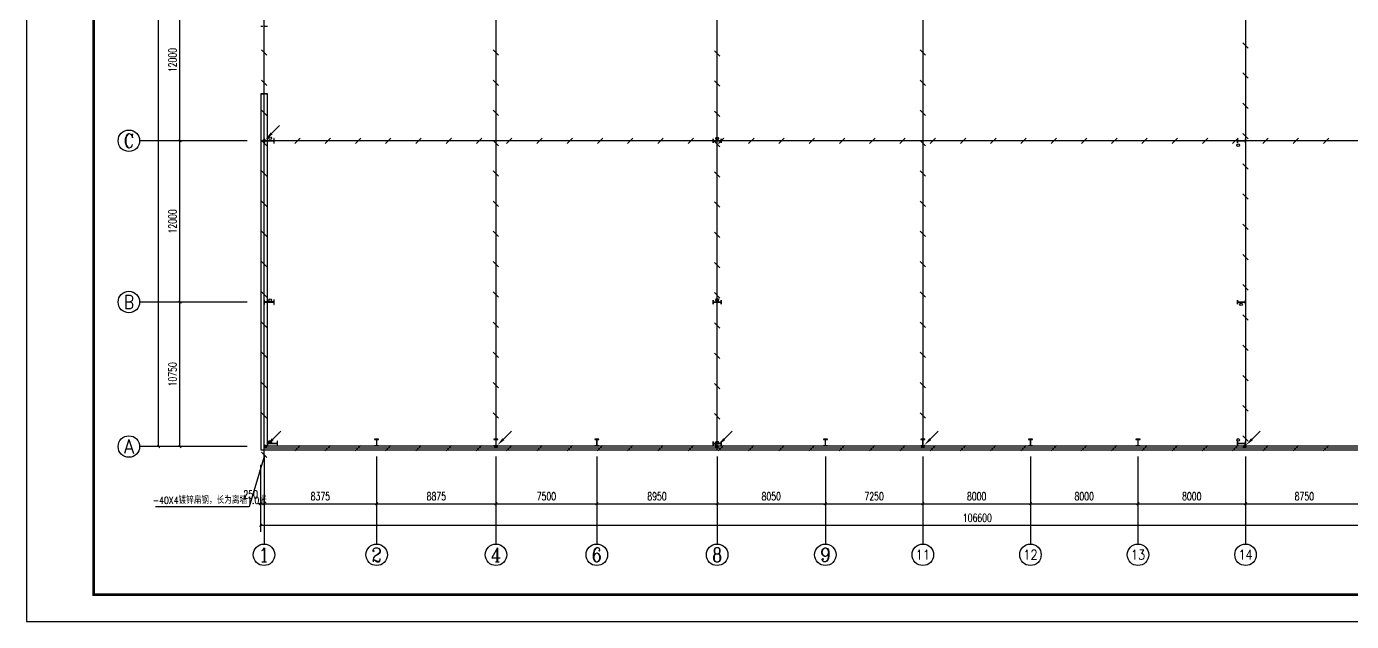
# Model space of a CAD drawing. Extents: x 69728788 to 150676229, y 20327566 to 43663798.
# Drawn here: x 75430225 to 75528771, y 20327566 to 20371829 of the extents above; entities that cross this region are included whole.
import ezdxf
from ezdxf.enums import TextEntityAlignment as Align

# ---------------------------------------------------------------- set-up
doc = ezdxf.new("R2010")
doc.units = 0
doc.header["$LTSCALE"] = 1000
doc.header["$MEASUREMENT"] = 0
doc.linetypes.add('CENTER2', pattern=[1.125, 0.75, -0.125, 0.125, -0.125])
doc.linetypes.add('DASH', pattern=[0.35, 0.25, -0.1])
doc.layers.get('0').update_dxf_attribs({"linetype": 'CONTINUOUS'})
doc.layers.get('DEFPOINTS').update_dxf_attribs({"linetype": 'CONTINUOUS'})
for name, color, linetype in [('AXIS', 3, 'CONTINUOUS'), ('AXIS_TEXT', 7, 'CONTINUOUS'), ('DIM-照明', 3, 'CONTINUOUS'), ('DIM-箱柜', 3, 'CONTINUOUS'), ('LWIRE', 4, 'CONTINUOUS'), ('PUB_TITLE', 4, 'CONTINUOUS'), ('SHTLN', 4, 'CONTINUOUS'), ('WALL', 6, 'CONTINUOUS'), ('WINDOW', 4, 'CONTINUOUS'), ('WIRE-接地', 4, 'CONTINUOUS'), ('钢柱', 3, 'CONTINUOUS'), ('雨水管', 4, 'CONTINUOUS')]:
    doc.layers.add(name, color=color, linetype=linetype)
doc.styles.add('_TCH_AXIS', font='COMPLEX', dxfattribs={"bigfont": 'GBCBIG'})
doc.styles.add('_TCH_DIM_T3', font='SIMPLEX', dxfattribs={"width": 0.705882, "bigfont": 'GBCBIG'})
doc.styles.add('_TEL_DIM', font='SIMPLEX', dxfattribs={"width": 0.8, "height": 3.5, "bigfont": 'HZTXT'})
doc.styles.add('COMPLEX', font='COMPLEX')
doc.dimstyles.new('_TCH_ARCH&&200', dxfattribs={"dimtxt": 595, "dimasz": 200, "dimexe": 500, "dimexo": 600, "dimgap": 252.5, "dimtad": 1, "dimdec": 0, "dimzin": 0, "dimdsep": 46, "dimtxsty": '_TCH_DIM_T3', "dimblk": 'ARCHTICK', "dimcen": 0.09, "dimclrt": 7, "dimazin": 2, "dimtfac": 1, "dimtdec": 0, "dimtix": 1, "dimtmove": 2, "dimatfit": 3, "dimfxl": 1, "dimtolj": 1, "dimtzin": 0, "dimarcsym": 0})

# ---------------------------------------------------------------- blocks, each defined once
blk = doc.blocks.new('ysg')
at = {"layer": '雨水管'}
for centre in [(75237277, 20601122), (75270523, 20601089), (75309274, 20600608), (75237277, 20589079), (75270523, 20589089), (75309485, 20588764), (75237277, 20578529), (75270523, 20578491), (75309274, 20578670)]:
    blk.add_circle(centre, 100, dxfattribs=at)
blk = doc.blocks.new('$TelecSys$00000008')
blk.add_line((0.4, 0.4), (-0.4, -0.4))
blk = doc.blocks.new('$TelecSys$00000078')
for p, q in [((1.15, 1.15), (0.55, 0.55)), ((0.104, 0.104), (0.104, 0.104)), ((-0.104, -0.104), (-0.104, -0.104))]:
    blk.add_line(p, q)
at = {"const_width": 0.142}
blk.add_lwpolyline([(-0.071, 0, 1), (0.071, 0, 1)], format="xyb", close=True, dxfattribs=at)
blk.add_solid([(0.62, 0.48), (0.48, 0.62), (0.1, 0.1)])
at = {"width": 0.8, "flags": 9}
blk.add_attdef('A', (0, 0), '', height=0.00002, dxfattribs=at)
blk = doc.blocks.new('_ArchTick')
at = {"color": 0, "linetype": 'ByBlock', "const_width": 0.4}
blk.add_lwpolyline([(-0.5, -0.5), (0.5, 0.5)], dxfattribs=at)
blk = doc.blocks.new('*D136')
at = {"layer": 'AXIS', "color": 0, "lineweight": -2, "transparency": 16777216}
for p, q in [((75446041, 20351329), (75441141, 20351329)), ((75441641, 20340579), (75441641, 20351329)), ((75446041, 20340579), (75441141, 20340579))]:
    blk.add_line(p, q, dxfattribs=at)
at = {"layer": 'DEFPOINTS', "color": 0, "transparency": 16777216}
for p in [(75441641, 20351329), (75446641, 20351329), (75446641, 20340579)]:
    blk.add_point(p, dxfattribs=at)
at = {"layer": 'AXIS', "color": 0, "lineweight": -2, "transparency": 16777216, "xscale": 200, "yscale": 200, "zscale": 200}
for p, rotation in [((75441641, 20351329), 90), ((75441641, 20340579), 270)]:
    blk.add_blockref('_ArchTick', p, dxfattribs=dict(at, rotation=rotation))
at = {"layer": 'AXIS', "color": 7, "transparency": 16777216, "insert": (75441091, 20345954), "char_height": 595, "attachment_point": 5, "rotation": 90, "style": '_TCH_DIM_T3'}
blk.add_mtext('\\A1;10750', dxfattribs=at)
blk = doc.blocks.new('*D137')
at = {"layer": 'AXIS', "color": 0, "lineweight": -2, "transparency": 16777216}
for p, q in [((75446041, 20363329), (75441141, 20363329)), ((75441641, 20351329), (75441641, 20363329)), ((75446041, 20351329), (75441141, 20351329))]:
    blk.add_line(p, q, dxfattribs=at)
at = {"layer": 'DEFPOINTS', "color": 0, "transparency": 16777216}
for p in [(75441641, 20363329), (75446641, 20363329), (75446641, 20351329)]:
    blk.add_point(p, dxfattribs=at)
at = {"layer": 'AXIS', "color": 0, "lineweight": -2, "transparency": 16777216, "xscale": 200, "yscale": 200, "zscale": 200}
for p, rotation in [((75441641, 20363329), 90), ((75441641, 20351329), 270)]:
    blk.add_blockref('_ArchTick', p, dxfattribs=dict(at, rotation=rotation))
at = {"layer": 'AXIS', "color": 7, "transparency": 16777216, "insert": (75441091, 20357329), "char_height": 595, "attachment_point": 5, "rotation": 90, "style": '_TCH_DIM_T3'}
blk.add_mtext('\\A1;12000', dxfattribs=at)
blk = doc.blocks.new('*D138')
at = {"layer": 'AXIS', "color": 0, "lineweight": -2, "transparency": 16777216}
for p, q in [((75446041, 20375329), (75441141, 20375329)), ((75441641, 20363329), (75441641, 20375329)), ((75446041, 20363329), (75441141, 20363329))]:
    blk.add_line(p, q, dxfattribs=at)
at = {"layer": 'DEFPOINTS', "color": 0, "transparency": 16777216}
for p in [(75441641, 20375329), (75446641, 20375329), (75446641, 20363329)]:
    blk.add_point(p, dxfattribs=at)
at = {"layer": 'AXIS', "color": 0, "lineweight": -2, "transparency": 16777216, "xscale": 200, "yscale": 200, "zscale": 200}
for p, rotation in [((75441641, 20375329), 90), ((75441641, 20363329), 270)]:
    blk.add_blockref('_ArchTick', p, dxfattribs=dict(at, rotation=rotation))
at = {"layer": 'AXIS', "color": 7, "transparency": 16777216, "insert": (75441091, 20369329), "char_height": 595, "attachment_point": 5, "rotation": 90, "style": '_TCH_DIM_T3'}
blk.add_mtext('\\A1;12000', dxfattribs=at)
blk = doc.blocks.new('*D146')
at = {"layer": 'AXIS', "color": 0, "lineweight": -2, "transparency": 16777216}
for p, q in [((75446041, 20433079), (75439541, 20433079)), ((75440041, 20340579), (75440041, 20433079)), ((75446041, 20340579), (75439541, 20340579))]:
    blk.add_line(p, q, dxfattribs=at)
at = {"layer": 'DEFPOINTS', "color": 0, "transparency": 16777216}
for p in [(75440041, 20433079), (75446641, 20433079), (75446641, 20340579)]:
    blk.add_point(p, dxfattribs=at)
at = {"layer": 'AXIS', "color": 0, "lineweight": -2, "transparency": 16777216, "xscale": 200, "yscale": 200, "zscale": 200}
for p, rotation in [((75440041, 20433079), 90), ((75440041, 20340579), 270)]:
    blk.add_blockref('_ArchTick', p, dxfattribs=dict(at, rotation=rotation))
at = {"layer": 'AXIS', "color": 7, "transparency": 16777216, "insert": (75439491, 20386829), "char_height": 595, "attachment_point": 5, "rotation": 90, "style": '_TCH_DIM_T3'}
blk.add_mtext('\\A1;92500', dxfattribs=at)
blk = doc.blocks.new('*D160')
at = {"layer": 'AXIS', "color": 0, "lineweight": -2, "transparency": 16777216}
for p, q in [((75447641, 20339229), (75447641, 20335829)), ((75447891, 20339229), (75447891, 20335829)), ((75447641, 20336329), (75447441, 20336329)), ((75447641, 20336329), (75447891, 20336329)), ((75447891, 20336329), (75448091, 20336329))]:
    blk.add_line(p, q, dxfattribs=at)
at = {"layer": 'DEFPOINTS', "color": 0, "transparency": 16777216}
for p in [(75447641, 20339829), (75447891, 20339829), (75447891, 20336329)]:
    blk.add_point(p, dxfattribs=at)
at = {"layer": 'AXIS', "color": 0, "lineweight": -2, "transparency": 16777216, "xscale": 200, "yscale": 200, "zscale": 200}
blk.add_blockref('_ArchTick', (75447641, 20336329), dxfattribs=at)
at = {"layer": 'AXIS', "color": 0, "lineweight": -2, "transparency": 16777216, "xscale": 200, "yscale": 200, "zscale": 200, "rotation": 180}
blk.add_blockref('_ArchTick', (75447891, 20336329), dxfattribs=at)
at = {"layer": 'AXIS', "color": 7, "transparency": 16777216, "insert": (75446901, 20337019), "char_height": 595, "attachment_point": 5, "style": '_TCH_DIM_T3'}
blk.add_mtext('\\A1;250', dxfattribs=at)
blk = doc.blocks.new('*D161')
at = {"layer": 'AXIS', "color": 0, "lineweight": -2, "transparency": 16777216}
for p, q in [((75447891, 20339229), (75447891, 20335829)), ((75456266, 20339229), (75456266, 20335829)), ((75447891, 20336329), (75456266, 20336329))]:
    blk.add_line(p, q, dxfattribs=at)
at = {"layer": 'DEFPOINTS', "color": 0, "transparency": 16777216}
for p in [(75447891, 20339829), (75456266, 20339829), (75456266, 20336329)]:
    blk.add_point(p, dxfattribs=at)
at = {"layer": 'AXIS', "color": 0, "lineweight": -2, "transparency": 16777216, "xscale": 200, "yscale": 200, "zscale": 200, "rotation": 180}
blk.add_blockref('_ArchTick', (75447891, 20336329), dxfattribs=at)
at = {"layer": 'AXIS', "color": 0, "lineweight": -2, "transparency": 16777216, "xscale": 200, "yscale": 200, "zscale": 200}
blk.add_blockref('_ArchTick', (75456266, 20336329), dxfattribs=at)
at = {"layer": 'AXIS', "color": 7, "transparency": 16777216, "insert": (75452079, 20336879), "char_height": 595, "attachment_point": 5, "style": '_TCH_DIM_T3'}
blk.add_mtext('\\A1;8375', dxfattribs=at)
blk = doc.blocks.new('*D162')
at = {"layer": 'AXIS', "color": 0, "lineweight": -2, "transparency": 16777216}
for p, q in [((75456266, 20339229), (75456266, 20335829)), ((75465141, 20339229), (75465141, 20335829)), ((75456266, 20336329), (75465141, 20336329))]:
    blk.add_line(p, q, dxfattribs=at)
at = {"layer": 'DEFPOINTS', "color": 0, "transparency": 16777216}
for p in [(75456266, 20339829), (75465141, 20339829), (75465141, 20336329)]:
    blk.add_point(p, dxfattribs=at)
at = {"layer": 'AXIS', "color": 0, "lineweight": -2, "transparency": 16777216, "xscale": 200, "yscale": 200, "zscale": 200, "rotation": 180}
blk.add_blockref('_ArchTick', (75456266, 20336329), dxfattribs=at)
at = {"layer": 'AXIS', "color": 0, "lineweight": -2, "transparency": 16777216, "xscale": 200, "yscale": 200, "zscale": 200}
blk.add_blockref('_ArchTick', (75465141, 20336329), dxfattribs=at)
at = {"layer": 'AXIS', "color": 7, "transparency": 16777216, "insert": (75460704, 20336879), "char_height": 595, "attachment_point": 5, "style": '_TCH_DIM_T3'}
blk.add_mtext('\\A1;8875', dxfattribs=at)
blk = doc.blocks.new('*D163')
at = {"layer": 'AXIS', "color": 0, "lineweight": -2, "transparency": 16777216}
for p, q in [((75465141, 20339229), (75465141, 20335829)), ((75472641, 20339229), (75472641, 20335829)), ((75465141, 20336329), (75472641, 20336329))]:
    blk.add_line(p, q, dxfattribs=at)
at = {"layer": 'DEFPOINTS', "color": 0, "transparency": 16777216}
for p in [(75465141, 20339829), (75472641, 20339829), (75472641, 20336329)]:
    blk.add_point(p, dxfattribs=at)
at = {"layer": 'AXIS', "color": 0, "lineweight": -2, "transparency": 16777216, "xscale": 200, "yscale": 200, "zscale": 200, "rotation": 180}
blk.add_blockref('_ArchTick', (75465141, 20336329), dxfattribs=at)
at = {"layer": 'AXIS', "color": 0, "lineweight": -2, "transparency": 16777216, "xscale": 200, "yscale": 200, "zscale": 200}
blk.add_blockref('_ArchTick', (75472641, 20336329), dxfattribs=at)
at = {"layer": 'AXIS', "color": 7, "transparency": 16777216, "insert": (75468891, 20336879), "char_height": 595, "attachment_point": 5, "style": '_TCH_DIM_T3'}
blk.add_mtext('\\A1;7500', dxfattribs=at)
blk = doc.blocks.new('*D164')
at = {"layer": 'AXIS', "color": 0, "lineweight": -2, "transparency": 16777216}
for p, q in [((75472641, 20339229), (75472641, 20335829)), ((75481591, 20339229), (75481591, 20335829)), ((75472641, 20336329), (75481591, 20336329))]:
    blk.add_line(p, q, dxfattribs=at)
at = {"layer": 'DEFPOINTS', "color": 0, "transparency": 16777216}
for p in [(75472641, 20339829), (75481591, 20339829), (75481591, 20336329)]:
    blk.add_point(p, dxfattribs=at)
at = {"layer": 'AXIS', "color": 0, "lineweight": -2, "transparency": 16777216, "xscale": 200, "yscale": 200, "zscale": 200, "rotation": 180}
blk.add_blockref('_ArchTick', (75472641, 20336329), dxfattribs=at)
at = {"layer": 'AXIS', "color": 0, "lineweight": -2, "transparency": 16777216, "xscale": 200, "yscale": 200, "zscale": 200}
blk.add_blockref('_ArchTick', (75481591, 20336329), dxfattribs=at)
at = {"layer": 'AXIS', "color": 7, "transparency": 16777216, "insert": (75477116, 20336879), "char_height": 595, "attachment_point": 5, "style": '_TCH_DIM_T3'}
blk.add_mtext('\\A1;8950', dxfattribs=at)
blk = doc.blocks.new('*D165')
at = {"layer": 'AXIS', "color": 0, "lineweight": -2, "transparency": 16777216}
for p, q in [((75481591, 20339229), (75481591, 20335829)), ((75489641, 20339229), (75489641, 20335829)), ((75481591, 20336329), (75489641, 20336329))]:
    blk.add_line(p, q, dxfattribs=at)
at = {"layer": 'DEFPOINTS', "color": 0, "transparency": 16777216}
for p in [(75481591, 20339829), (75489641, 20339829), (75489641, 20336329)]:
    blk.add_point(p, dxfattribs=at)
at = {"layer": 'AXIS', "color": 0, "lineweight": -2, "transparency": 16777216, "xscale": 200, "yscale": 200, "zscale": 200, "rotation": 180}
blk.add_blockref('_ArchTick', (75481591, 20336329), dxfattribs=at)
at = {"layer": 'AXIS', "color": 0, "lineweight": -2, "transparency": 16777216, "xscale": 200, "yscale": 200, "zscale": 200}
blk.add_blockref('_ArchTick', (75489641, 20336329), dxfattribs=at)
at = {"layer": 'AXIS', "color": 7, "transparency": 16777216, "insert": (75485616, 20336879), "char_height": 595, "attachment_point": 5, "style": '_TCH_DIM_T3'}
blk.add_mtext('\\A1;8050', dxfattribs=at)
blk = doc.blocks.new('*D166')
at = {"layer": 'AXIS', "color": 0, "lineweight": -2, "transparency": 16777216}
for p, q in [((75489641, 20339229), (75489641, 20335829)), ((75496891, 20339229), (75496891, 20335829)), ((75489641, 20336329), (75496891, 20336329))]:
    blk.add_line(p, q, dxfattribs=at)
at = {"layer": 'DEFPOINTS', "color": 0, "transparency": 16777216}
for p in [(75489641, 20339829), (75496891, 20339829), (75496891, 20336329)]:
    blk.add_point(p, dxfattribs=at)
at = {"layer": 'AXIS', "color": 0, "lineweight": -2, "transparency": 16777216, "xscale": 200, "yscale": 200, "zscale": 200, "rotation": 180}
blk.add_blockref('_ArchTick', (75489641, 20336329), dxfattribs=at)
at = {"layer": 'AXIS', "color": 0, "lineweight": -2, "transparency": 16777216, "xscale": 200, "yscale": 200, "zscale": 200}
blk.add_blockref('_ArchTick', (75496891, 20336329), dxfattribs=at)
at = {"layer": 'AXIS', "color": 7, "transparency": 16777216, "insert": (75493266, 20336879), "char_height": 595, "attachment_point": 5, "style": '_TCH_DIM_T3'}
blk.add_mtext('\\A1;7250', dxfattribs=at)
blk = doc.blocks.new('*D167')
at = {"layer": 'AXIS', "color": 0, "lineweight": -2, "transparency": 16777216}
for p, q in [((75496891, 20339229), (75496891, 20335829)), ((75504891, 20339229), (75504891, 20335829)), ((75496891, 20336329), (75504891, 20336329))]:
    blk.add_line(p, q, dxfattribs=at)
at = {"layer": 'DEFPOINTS', "color": 0, "transparency": 16777216}
for p in [(75496891, 20339829), (75504891, 20339829), (75504891, 20336329)]:
    blk.add_point(p, dxfattribs=at)
at = {"layer": 'AXIS', "color": 0, "lineweight": -2, "transparency": 16777216, "xscale": 200, "yscale": 200, "zscale": 200, "rotation": 180}
blk.add_blockref('_ArchTick', (75496891, 20336329), dxfattribs=at)
at = {"layer": 'AXIS', "color": 0, "lineweight": -2, "transparency": 16777216, "xscale": 200, "yscale": 200, "zscale": 200}
blk.add_blockref('_ArchTick', (75504891, 20336329), dxfattribs=at)
at = {"layer": 'AXIS', "color": 7, "transparency": 16777216, "insert": (75500891, 20336879), "char_height": 595, "attachment_point": 5, "style": '_TCH_DIM_T3'}
blk.add_mtext('\\A1;8000', dxfattribs=at)
blk = doc.blocks.new('*D168')
at = {"layer": 'AXIS', "color": 0, "lineweight": -2, "transparency": 16777216}
for p, q in [((75504891, 20339229), (75504891, 20335829)), ((75512891, 20339229), (75512891, 20335829)), ((75504891, 20336329), (75512891, 20336329))]:
    blk.add_line(p, q, dxfattribs=at)
at = {"layer": 'DEFPOINTS', "color": 0, "transparency": 16777216}
for p in [(75504891, 20339829), (75512891, 20339829), (75512891, 20336329)]:
    blk.add_point(p, dxfattribs=at)
at = {"layer": 'AXIS', "color": 0, "lineweight": -2, "transparency": 16777216, "xscale": 200, "yscale": 200, "zscale": 200, "rotation": 180}
blk.add_blockref('_ArchTick', (75504891, 20336329), dxfattribs=at)
at = {"layer": 'AXIS', "color": 0, "lineweight": -2, "transparency": 16777216, "xscale": 200, "yscale": 200, "zscale": 200}
blk.add_blockref('_ArchTick', (75512891, 20336329), dxfattribs=at)
at = {"layer": 'AXIS', "color": 7, "transparency": 16777216, "insert": (75508891, 20336879), "char_height": 595, "attachment_point": 5, "style": '_TCH_DIM_T3'}
blk.add_mtext('\\A1;8000', dxfattribs=at)
blk = doc.blocks.new('*D169')
at = {"layer": 'AXIS', "color": 0, "lineweight": -2, "transparency": 16777216}
for p, q in [((75512891, 20339229), (75512891, 20335829)), ((75520891, 20339229), (75520891, 20335829)), ((75512891, 20336329), (75520891, 20336329))]:
    blk.add_line(p, q, dxfattribs=at)
at = {"layer": 'DEFPOINTS', "color": 0, "transparency": 16777216}
for p in [(75512891, 20339829), (75520891, 20339829), (75520891, 20336329)]:
    blk.add_point(p, dxfattribs=at)
at = {"layer": 'AXIS', "color": 0, "lineweight": -2, "transparency": 16777216, "xscale": 200, "yscale": 200, "zscale": 200, "rotation": 180}
blk.add_blockref('_ArchTick', (75512891, 20336329), dxfattribs=at)
at = {"layer": 'AXIS', "color": 0, "lineweight": -2, "transparency": 16777216, "xscale": 200, "yscale": 200, "zscale": 200}
blk.add_blockref('_ArchTick', (75520891, 20336329), dxfattribs=at)
at = {"layer": 'AXIS', "color": 7, "transparency": 16777216, "insert": (75516891, 20336879), "char_height": 595, "attachment_point": 5, "style": '_TCH_DIM_T3'}
blk.add_mtext('\\A1;8000', dxfattribs=at)
blk = doc.blocks.new('*D170')
at = {"layer": 'AXIS', "color": 0, "lineweight": -2, "transparency": 16777216}
for p, q in [((75520891, 20339229), (75520891, 20335829)), ((75529641, 20339229), (75529641, 20335829)), ((75520891, 20336329), (75529641, 20336329))]:
    blk.add_line(p, q, dxfattribs=at)
at = {"layer": 'DEFPOINTS', "color": 0, "transparency": 16777216}
for p in [(75520891, 20339829), (75529641, 20339829), (75529641, 20336329)]:
    blk.add_point(p, dxfattribs=at)
at = {"layer": 'AXIS', "color": 0, "lineweight": -2, "transparency": 16777216, "xscale": 200, "yscale": 200, "zscale": 200, "rotation": 180}
blk.add_blockref('_ArchTick', (75520891, 20336329), dxfattribs=at)
at = {"layer": 'AXIS', "color": 0, "lineweight": -2, "transparency": 16777216, "xscale": 200, "yscale": 200, "zscale": 200}
blk.add_blockref('_ArchTick', (75529641, 20336329), dxfattribs=at)
at = {"layer": 'AXIS', "color": 7, "transparency": 16777216, "insert": (75525266, 20336879), "char_height": 595, "attachment_point": 5, "style": '_TCH_DIM_T3'}
blk.add_mtext('\\A1;8750', dxfattribs=at)
blk = doc.blocks.new('*D175')
at = {"layer": 'AXIS', "color": 0, "lineweight": -2, "transparency": 16777216}
for p, q in [((75447641, 20339229), (75447641, 20334229)), ((75554241, 20339229), (75554241, 20334229)), ((75447641, 20334729), (75554241, 20334729))]:
    blk.add_line(p, q, dxfattribs=at)
at = {"layer": 'DEFPOINTS', "color": 0, "transparency": 16777216}
for p in [(75447641, 20339829), (75554241, 20339829), (75554241, 20334729)]:
    blk.add_point(p, dxfattribs=at)
at = {"layer": 'AXIS', "color": 0, "lineweight": -2, "transparency": 16777216, "xscale": 200, "yscale": 200, "zscale": 200, "rotation": 180}
blk.add_blockref('_ArchTick', (75447641, 20334729), dxfattribs=at)
at = {"layer": 'AXIS', "color": 0, "lineweight": -2, "transparency": 16777216, "xscale": 200, "yscale": 200, "zscale": 200}
blk.add_blockref('_ArchTick', (75554241, 20334729), dxfattribs=at)
at = {"layer": 'AXIS', "color": 7, "transparency": 16777216, "insert": (75500941, 20335279), "char_height": 595, "attachment_point": 5, "style": '_TCH_DIM_T3'}
blk.add_mtext('\\A1;106600', dxfattribs=at)
blk = doc.blocks.new('_AXISO')
blk.add_circle((0, 0), 0.5)
at = {"layer": 'AXIS_TEXT', "style": 'COMPLEX', "width": 1.041667}
blk.add_attdef('A', text='', height=0.56, dxfattribs=at).set_placement((-0.25, -0.28), (0.25, -0.28), align=Align.FIT)

msp = doc.modelspace()

# ---------------------------------------------------------------- linework, layer by layer
at = {"layer": 'AXIS'}
for p, q in [((75446641.2, 20363329.3), (75438641.2, 20363329.3)), ((75446641.2, 20351329.3), (75438641.2, 20351329.3)), ((75446641.2, 20340579.3), (75438641.2, 20340579.3)), ((75447891.2, 20339829.3), (75447891.2, 20333329.3)), ((75456266.2, 20339829.3), (75456266.2, 20333329.3)), ((75465141.2, 20339829.3), (75465141.2, 20333329.3)), ((75472641.2, 20339829.3), (75472641.2, 20333329.3)), ((75481590.8, 20339829.3), (75481590.8, 20333329.3)), ((75489640.8, 20339829.3), (75489640.8, 20333329.3)), ((75496891.2, 20339829.3), (75496891.2, 20333329.3)), ((75504891.2, 20339829.3), (75504891.2, 20333329.3)), ((75512891.2, 20339829.3), (75512891.2, 20333329.3)), ((75520891.2, 20339829.3), (75520891.2, 20333329.3))]:
    msp.add_line(p, q, dxfattribs=at)
at = {"layer": 'DIM-照明'}
for p, q in [((75447891.3, 20339829.7), (75446787.6, 20336099.7)), ((75446787.6, 20336099.7), (75439811.7, 20336099.7))]:
    msp.add_line(p, q, dxfattribs=at)
at = {"layer": 'PUB_TITLE'}
msp.add_lwpolyline([(75430225.1, 20327566.1), (75598425.1, 20327566.1), (75598425.1, 20446366.1), (75430225.1, 20446366.1)], close=True, dxfattribs=at)
at = {"layer": 'PUB_TITLE', "const_width": 200}
msp.add_lwpolyline([(75435225.1, 20329566.1), (75596425.1, 20329566.1), (75596425.1, 20444366.1), (75435225.1, 20444366.1)], close=True, dxfattribs=at)
at = {"layer": 'WALL'}
for p, q in [((75448141.2, 20366829.3), (75447641.2, 20366829.3)), ((75447641.2, 20366829.3), (75447641.2, 20340329.3)), ((75448141.2, 20340629.3), (75448141.2, 20366829.3)), ((75447641.2, 20340329.3), (75554241.2, 20340329.3)), ((75448141.2, 20340629.3), (75553941.2, 20340629.3))]:
    msp.add_line(p, q, dxfattribs=at)
at = {"layer": 'WINDOW', "linetype": 'DASH'}
for p, q in [((75448141.2, 20371829.3), (75447641.2, 20371829.3)), ((75447641.2, 20366829.3), (75448141.2, 20366829.3))]:
    msp.add_line(p, q, dxfattribs=at)
at = {"layer": 'WIRE-接地', "linetype": 'CENTER2', "const_width": 100}
for points in [[(75447891.2, 20433079.3), (75447891.2, 20340463), (75554109.9, 20340463), (75554109.9, 20375634.9), (75520891.2, 20375634.9), (75520891.2, 20433079.3), (75447891.2, 20433079.3)], [(75465141.2, 20340463), (75465141.2, 20433079.3)], [(75481590.8, 20433079.3), (75481590.8, 20340329.3)], [(75496891.2, 20340463), (75496891.2, 20433079.3)], [(75520891.2, 20340463), (75520891.2, 20375634.9)], [(75447905.2, 20363334.3), (75554109.9, 20363329.3)], [(75447891.2, 20340463), (75447891.2, 20339463)]]:
    msp.add_lwpolyline(points, dxfattribs=at)
at = {"layer": '钢柱'}
for points in [[(75447891.2, 20363504.3), (75447891.2, 20363154.3), (75447905.2, 20363154.3), (75447905.2, 20363324.3), (75448627.2, 20363324.3), (75448627.2, 20363154.3), (75448641.2, 20363154.3), (75448641.2, 20363504.3), (75448627.2, 20363504.3), (75448627.2, 20363334.3), (75447905.2, 20363334.3), (75447905.2, 20363504.3)], [(75481290.8, 20363479.3), (75481290.8, 20363179.3), (75481302.8, 20363179.3), (75481302.8, 20363325.3), (75481878.8, 20363325.3), (75481878.8, 20363179.3), (75481890.8, 20363179.3), (75481890.8, 20363479.3), (75481878.8, 20363479.3), (75481878.8, 20363333.3), (75481302.8, 20363333.3), (75481302.8, 20363479.3)], [(75520291.2, 20363479.3), (75520291.2, 20363179.3), (75520303.2, 20363179.3), (75520303.2, 20363325.3), (75520879.2, 20363325.3), (75520879.2, 20363179.3), (75520891.2, 20363179.3), (75520891.2, 20363479.3), (75520879.2, 20363479.3), (75520879.2, 20363333.3), (75520303.2, 20363333.3), (75520303.2, 20363479.3)], [(75447891.2, 20351504.3), (75447891.2, 20351154.3), (75447905.2, 20351154.3), (75447905.2, 20351324.3), (75448627.2, 20351324.3), (75448627.2, 20351154.3), (75448641.2, 20351154.3), (75448641.2, 20351504.3), (75448627.2, 20351504.3), (75448627.2, 20351334.3), (75447905.2, 20351334.3), (75447905.2, 20351504.3)], [(75481290.8, 20351479.3), (75481290.8, 20351179.3), (75481302.8, 20351179.3), (75481302.8, 20351325.3), (75481878.8, 20351325.3), (75481878.8, 20351179.3), (75481890.8, 20351179.3), (75481890.8, 20351479.3), (75481878.8, 20351479.3), (75481878.8, 20351333.3), (75481302.8, 20351333.3), (75481302.8, 20351479.3)], [(75520291.2, 20351479.3), (75520291.2, 20351179.3), (75520303.2, 20351179.3), (75520303.2, 20351325.3), (75520879.2, 20351325.3), (75520879.2, 20351179.3), (75520891.2, 20351179.3), (75520891.2, 20351479.3), (75520879.2, 20351479.3), (75520879.2, 20351333.3), (75520303.2, 20351333.3), (75520303.2, 20351479.3)], [(75448141.2, 20340979.3), (75448141.2, 20340629.3), (75448155.2, 20340629.3), (75448155.2, 20340799.3), (75448877.2, 20340799.3), (75448877.2, 20340629.3), (75448891.2, 20340629.3), (75448891.2, 20340979.3), (75448877.2, 20340979.3), (75448877.2, 20340809.3), (75448155.2, 20340809.3), (75448155.2, 20340979.3)], [(75456115.8, 20340629.3), (75456415.8, 20340629.3), (75456415.8, 20340641.3), (75456270.8, 20340641.3), (75456270.8, 20341117.3), (75456415.8, 20341117.3), (75456415.8, 20341129.3), (75456115.8, 20341129.3), (75456115.8, 20341117.3), (75456260.8, 20341117.3), (75456260.8, 20340641.3), (75456115.8, 20340641.3)], [(75464990.8, 20340629.3), (75465290.8, 20340629.3), (75465290.8, 20340641.3), (75465145.8, 20340641.3), (75465145.8, 20341117.3), (75465290.8, 20341117.3), (75465290.8, 20341129.3), (75464990.8, 20341129.3), (75464990.8, 20341117.3), (75465135.8, 20341117.3), (75465135.8, 20340641.3), (75464990.8, 20340641.3)], [(75472490.8, 20340629.3), (75472790.8, 20340629.3), (75472790.8, 20340641.3), (75472645.8, 20340641.3), (75472645.8, 20341117.3), (75472790.8, 20341117.3), (75472790.8, 20341129.3), (75472490.8, 20341129.3), (75472490.8, 20341117.3), (75472635.8, 20341117.3), (75472635.8, 20340641.3), (75472490.8, 20340641.3)], [(75481290.8, 20340954.3), (75481290.8, 20340654.3), (75481302.8, 20340654.3), (75481302.8, 20340800.3), (75481878.8, 20340800.3), (75481878.8, 20340654.3), (75481890.8, 20340654.3), (75481890.8, 20340954.3), (75481878.8, 20340954.3), (75481878.8, 20340808.3), (75481302.8, 20340808.3), (75481302.8, 20340954.3)], [(75489490.4, 20340629.3), (75489790.4, 20340629.3), (75489790.4, 20340641.3), (75489645.4, 20340641.3), (75489645.4, 20341117.3), (75489790.4, 20341117.3), (75489790.4, 20341129.3), (75489490.4, 20341129.3), (75489490.4, 20341117.3), (75489635.4, 20341117.3), (75489635.4, 20340641.3), (75489490.4, 20340641.3)], [(75496740.8, 20340629.3), (75497040.8, 20340629.3), (75497040.8, 20340641.3), (75496895.8, 20340641.3), (75496895.8, 20341117.3), (75497040.8, 20341117.3), (75497040.8, 20341129.3), (75496740.8, 20341129.3), (75496740.8, 20341117.3), (75496885.8, 20341117.3), (75496885.8, 20340641.3), (75496740.8, 20340641.3)], [(75504740.8, 20340629.3), (75505040.8, 20340629.3), (75505040.8, 20340641.3), (75504895.8, 20340641.3), (75504895.8, 20341117.3), (75505040.8, 20341117.3), (75505040.8, 20341129.3), (75504740.8, 20341129.3), (75504740.8, 20341117.3), (75504885.8, 20341117.3), (75504885.8, 20340641.3), (75504740.8, 20340641.3)], [(75512740.8, 20340629.3), (75513040.8, 20340629.3), (75513040.8, 20340641.3), (75512895.8, 20340641.3), (75512895.8, 20341117.3), (75513040.8, 20341117.3), (75513040.8, 20341129.3), (75512740.8, 20341129.3), (75512740.8, 20341117.3), (75512885.8, 20341117.3), (75512885.8, 20340641.3), (75512740.8, 20340641.3)], [(75520291.2, 20340954.3), (75520291.2, 20340654.3), (75520303.2, 20340654.3), (75520303.2, 20340800.3), (75520879.2, 20340800.3), (75520879.2, 20340654.3), (75520891.2, 20340654.3), (75520891.2, 20340954.3), (75520879.2, 20340954.3), (75520879.2, 20340808.3), (75520303.2, 20340808.3), (75520303.2, 20340954.3)]]:
    msp.add_lwpolyline(points, close=True, dxfattribs=at)

# ---------------------------------------------------------------- block references
msp.add_blockref('ysg', (211067.7, -237600))
at = {"layer": 'AXIS'}
ref = msp.add_blockref('_AXISO', (75437841.2, 20363329.3), dxfattribs=dict(at, xscale=1600, yscale=1600, zscale=1600))
ref.add_attrib('A', 'C', dxfattribs={"layer": 'AXIS_TEXT', "height": 1033.1, "style": '_TCH_AXIS', "width": 1.024}).set_placement((75437463.3, 20362812.7), (75438219, 20362812.7), align=Align.FIT)
ref = msp.add_blockref('_AXISO', (75437841.2, 20351329.3), dxfattribs=dict(at, xscale=1600, yscale=1600, zscale=1600))
ref.add_attrib('A', 'B', dxfattribs={"layer": 'AXIS_TEXT', "height": 1024.7, "style": '_TCH_AXIS', "width": 0.924665}).set_placement((75437457.6, 20350816.9), (75438224.7, 20350816.9), align=Align.FIT)
ref = msp.add_blockref('_AXISO', (75437841.2, 20340579.3), dxfattribs=dict(at, xscale=1600, yscale=1600, zscale=1600))
ref.add_attrib('A', 'A', dxfattribs={"layer": 'AXIS_TEXT', "height": 1035.2, "style": '_TCH_AXIS', "width": 0.848485}).set_placement((75437464.7, 20340061.7), (75438217.6, 20340061.7), align=Align.FIT)
ref = msp.add_blockref('_AXISO', (75447891.2, 20332529.3), dxfattribs=dict(at, xscale=1600, yscale=1600, zscale=1600))
ref.add_attrib('A', '1', dxfattribs={"layer": 'AXIS_TEXT', "height": 1029, "style": '_TCH_AXIS', "width": 1.726397}).set_placement((75447510.5, 20332014.8), (75448271.8, 20332014.8), align=Align.FIT)
ref = msp.add_blockref('_AXISO', (75456266.2, 20332529.3), dxfattribs=dict(at, xscale=1600, yscale=1600, zscale=1600))
ref.add_attrib('A', '2', dxfattribs={"layer": 'AXIS_TEXT', "height": 1029, "style": '_TCH_AXIS', "width": 1.109827}).set_placement((75455885.5, 20332014.8), (75456646.8, 20332014.8), align=Align.FIT)
ref = msp.add_blockref('_AXISO', (75465141.2, 20332529.3), dxfattribs=dict(at, xscale=1600, yscale=1600, zscale=1600))
ref.add_attrib('A', '4', dxfattribs={"layer": 'AXIS_TEXT', "height": 1029, "style": '_TCH_AXIS', "width": 0.971098}).set_placement((75464760.5, 20332014.8), (75465521.8, 20332014.8), align=Align.FIT)
ref = msp.add_blockref('_AXISO', (75472641.2, 20332529.3), dxfattribs=dict(at, xscale=1600, yscale=1600, zscale=1600))
ref.add_attrib('A', '6', dxfattribs={"layer": 'AXIS_TEXT', "height": 1033.1, "style": '_TCH_AXIS', "width": 1.097143}).set_placement((75472263.3, 20332012.7), (75473019, 20332012.7), align=Align.FIT)
ref = msp.add_blockref('_AXISO', (75481590.8, 20332529.3), dxfattribs=dict(at, xscale=1600, yscale=1600, zscale=1600))
ref.add_attrib('A', '8', dxfattribs={"layer": 'AXIS_TEXT', "height": 1033.1, "style": '_TCH_AXIS', "width": 1.097143}).set_placement((75481212.9, 20332012.7), (75481968.6, 20332012.7), align=Align.FIT)
ref = msp.add_blockref('_AXISO', (75489640.8, 20332529.3), dxfattribs=dict(at, xscale=1600, yscale=1600, zscale=1600))
ref.add_attrib('A', '9', dxfattribs={"layer": 'AXIS_TEXT', "height": 1033.1, "style": '_TCH_AXIS', "width": 1.097143}).set_placement((75489262.9, 20332012.7), (75490018.6, 20332012.7), align=Align.FIT)
ref = msp.add_blockref('_AXISO', (75496891.2, 20332529.3), dxfattribs=dict(at, xscale=1600, yscale=1600, zscale=1600))
ref.add_attrib('A', '11', dxfattribs={"layer": 'AXIS_TEXT', "height": 716.69, "style": '_TCH_AXIS', "width": 1.294798}).set_placement((75496360.9, 20332171), (75497421.4, 20332171), align=Align.FIT)
ref = msp.add_blockref('_AXISO', (75504891.2, 20332529.3), dxfattribs=dict(at, xscale=1600, yscale=1600, zscale=1600))
ref.add_attrib('A', '12', dxfattribs={"layer": 'AXIS_TEXT', "height": 716.69, "style": '_TCH_AXIS', "width": 1.071557}).set_placement((75504360.9, 20332171), (75505421.4, 20332171), align=Align.FIT)
ref = msp.add_blockref('_AXISO', (75512891.2, 20332529.3), dxfattribs=dict(at, xscale=1600, yscale=1600, zscale=1600))
ref.add_attrib('A', '13', dxfattribs={"layer": 'AXIS_TEXT', "height": 722.35, "style": '_TCH_AXIS', "width": 1.05931}).set_placement((75512362.8, 20332168.1), (75513419.5, 20332168.1), align=Align.FIT)
ref = msp.add_blockref('_AXISO', (75520891.2, 20332529.3), dxfattribs=dict(at, xscale=1600, yscale=1600, zscale=1600))
ref.add_attrib('A', '14', dxfattribs={"layer": 'AXIS_TEXT', "height": 716.69, "style": '_TCH_AXIS', "width": 1.002424}).set_placement((75520360.9, 20332171), (75521421.4, 20332171), align=Align.FIT)
at = {"layer": 'LWIRE', "xscale": 1000, "yscale": 1000, "zscale": 1000}
for p in [(75447903.2, 20363324.3), (75447988.5, 20340579.3), (75465141.2, 20340579.3), (75481564.6, 20340579.3), (75496891.2, 20340579.3), (75520821.6, 20340579.3)]:
    msp.add_blockref('$TelecSys$00000078', p, dxfattribs=at)
at = {"layer": 'SHTLN', "xscale": 500, "yscale": 500, "zscale": 500}
for p, rotation in [((75520891.2, 20370424), 90.00000000002429), ((75447891.2, 20369896.2), 270.0000000000276), ((75465141.2, 20369896.2), 90), ((75481590.8, 20369829.3), 270.0000000000276), ((75496891.2, 20369896.2), 90.00000000002763), ((75447891.2, 20367646.2), 270.0000000000276), ((75465141.2, 20367646.2), 90), ((75481590.8, 20367579.3), 270.0000000000276), ((75496891.2, 20367646.2), 90.00000000002763), ((75520891.2, 20368174), 90.00000000002429), ((75447891.2, 20365396.2), 270.0000000000276), ((75465141.2, 20365396.2), 90), ((75481590.8, 20365329.3), 270.0000000000276), ((75496891.2, 20365396.2), 90.00000000002763), ((75520891.2, 20365924), 90.00000000002429), ((75450382.5, 20363334.2), 359.9973025789225), ((75452632.5, 20363334.1), 359.9973025789225), ((75454882.5, 20363334), 359.9973025789225), ((75457132.5, 20363333.9), 359.9973025789225), ((75459382.5, 20363333.8), 359.9973025789225), ((75461632.5, 20363333.7), 359.9973025789225), ((75463882.5, 20363333.6), 359.9973025789225), ((75466132.5, 20363333.4), 359.9973025789225), ((75468382.5, 20363333.3), 359.9973025789225), ((75470632.5, 20363333.2), 359.9973025789225), ((75472882.5, 20363333.1), 359.9973025789225), ((75475132.5, 20363333), 359.9973025789225), ((75477382.5, 20363332.9), 359.9973025789225), ((75479632.5, 20363332.8), 359.9973025789225), ((75481882.5, 20363332.7), 359.9973025789225), ((75484132.5, 20363332.6), 359.9973025789225), ((75486382.5, 20363332.5), 359.9973025789225), ((75488632.5, 20363332.4), 359.9973025789225), ((75490882.5, 20363332.3), 359.9973025789225), ((75493132.5, 20363332.2), 359.9973025789225), ((75495382.5, 20363332.1), 359.9973025789225), ((75497632.5, 20363332), 359.9973025789225), ((75499882.5, 20363331.9), 359.9973025789225), ((75502132.5, 20363331.7), 359.9973025789225), ((75504382.5, 20363331.6), 359.9973025789225), ((75506632.5, 20363331.5), 359.9973025789225), ((75508882.5, 20363331.4), 359.9973025789225), ((75511132.5, 20363331.3), 359.9973025789225), ((75513382.5, 20363331.2), 359.9973025789225), ((75515632.5, 20363331.1), 359.9973025789225), ((75517882.5, 20363331), 359.9973025789225), ((75520132.5, 20363330.9), 359.9973025789225), ((75520891.2, 20363674), 90.00000000002429), ((75522382.5, 20363330.8), 359.9973025789225), ((75524632.5, 20363330.7), 359.9973025789225), ((75526882.5, 20363330.6), 359.9973025789225), ((75447891.2, 20363146.2), 270.0000000000276), ((75465141.2, 20363146.2), 90), ((75481590.8, 20363079.3), 270.0000000000276), ((75496891.2, 20363146.2), 90.00000000002763), ((75520891.2, 20361424), 90.00000000002429), ((75447891.2, 20360896.2), 270.0000000000276), ((75465141.2, 20360896.2), 90), ((75481590.8, 20360829.3), 270.0000000000276), ((75496891.2, 20360896.2), 90.00000000002763), ((75447891.2, 20358646.2), 270.0000000000276), ((75465141.2, 20358646.2), 90), ((75481590.8, 20358579.3), 270.0000000000276), ((75496891.2, 20358646.2), 90.00000000002763), ((75520891.2, 20359174), 90.00000000002429), ((75520891.2, 20356924), 90.00000000002429), ((75447891.2, 20356396.2), 270.0000000000276), ((75465141.2, 20356396.2), 90), ((75481590.8, 20356329.3), 270.0000000000276), ((75496891.2, 20356396.2), 90.00000000002763), ((75520891.2, 20354674), 90.00000000002429), ((75447891.2, 20354146.2), 270.0000000000276), ((75465141.2, 20354146.2), 90), ((75481590.8, 20354079.3), 270.0000000000276), ((75496891.2, 20354146.2), 90.00000000002763), ((75447891.2, 20351896.2), 270.0000000000276), ((75465141.2, 20351896.2), 90), ((75481590.8, 20351829.3), 270.0000000000276), ((75496891.2, 20351896.2), 90.00000000002763), ((75520891.2, 20352424), 90.00000000002429), ((75447891.2, 20349646.2), 270.0000000000276), ((75465141.2, 20349646.2), 90), ((75481590.8, 20349579.3), 270.0000000000276), ((75496891.2, 20349646.2), 90.00000000002763), ((75520891.2, 20350174), 90.00000000002429), ((75520891.2, 20347924), 90.00000000002429), ((75447891.2, 20347396.2), 270.0000000000276), ((75465141.2, 20347396.2), 90), ((75481590.8, 20347329.3), 270.0000000000276), ((75496891.2, 20347396.2), 90.00000000002763), ((75520891.2, 20345674), 90.00000000002429), ((75447891.2, 20345146.2), 270.0000000000276), ((75465141.2, 20345146.2), 90), ((75481590.8, 20345079.3), 270.0000000000276), ((75496891.2, 20345146.2), 90.00000000002763), ((75447891.2, 20342896.2), 270.0000000000276), ((75465141.2, 20342896.2), 90), ((75481590.8, 20342829.3), 270.0000000000276), ((75496891.2, 20342896.2), 90.00000000002763), ((75520891.2, 20343424), 90.00000000002429), ((75520891.2, 20341174), 90.00000000002429), ((75447891.2, 20339963), 270), ((75481590.8, 20340579.3), 270.0000000000276)]:
    msp.add_blockref('$TelecSys$00000008', p, dxfattribs=dict(at, rotation=rotation))
for p in [(75450375.5, 20340463), (75452625.5, 20340463), (75454875.5, 20340463), (75457125.5, 20340463), (75459375.5, 20340463), (75461625.5, 20340463), (75463875.5, 20340463), (75466125.5, 20340463), (75468375.5, 20340463), (75470625.5, 20340463), (75472875.5, 20340463), (75475125.5, 20340463), (75477375.5, 20340463), (75479625.5, 20340463), (75481875.5, 20340463), (75484125.5, 20340463), (75486375.5, 20340463), (75488625.5, 20340463), (75490875.5, 20340463), (75493125.5, 20340463), (75495375.5, 20340463), (75497625.5, 20340463), (75499875.5, 20340463), (75502125.5, 20340463), (75504375.5, 20340463), (75506625.5, 20340463), (75508875.5, 20340463), (75511125.5, 20340463), (75513375.5, 20340463), (75515625.5, 20340463), (75517875.5, 20340463), (75520125.5, 20340463), (75522375.5, 20340463), (75524625.5, 20340463), (75526875.5, 20340463)]:
    msp.add_blockref('$TelecSys$00000008', p, dxfattribs=at)

# ---------------------------------------------------------------- texts
at = {"layer": 'DIM-箱柜', "color": 7, "style": '_TEL_DIM', "width": 0.8}
msp.add_text('-40X4镀锌扁钢，长为离墙1.0米', height=525, dxfattribs=at).set_placement((75439622.7, 20336325.2))

# ---------------------------------------------------------------- dimensions: what is measured, and where the dimension line sits
at = {"layer": 'AXIS'}
for p1, p2, distance, picture, middle in [((75446641.2, 20340579.3), (75446641.2, 20433079.3), 6600, '*D146', (75439491.2, 20386829.3)), ((75446641.2, 20363329.3), (75446641.2, 20375329.3), 5000, '*D138', (75441091.2, 20369329.3)), ((75446641.2, 20351329.3), (75446641.2, 20363329.3), 5000, '*D137', (75441091.2, 20357329.3)), ((75446641.2, 20340579.3), (75446641.2, 20351329.3), 5000, '*D136', (75441091.2, 20345954.3)), ((75447641.2, 20339829.3), (75554241.2, 20339829.3), -5100, '*D175', (75500941.2, 20335279.3)), ((75447891.2, 20339829.3), (75456266.2, 20339829.3), -3500, '*D161', (75452078.7, 20336879.3)), ((75456266.2, 20339829.3), (75465141.2, 20339829.3), -3500, '*D162', (75460703.7, 20336879.3)), ((75465141.2, 20339829.3), (75472641.2, 20339829.3), -3500, '*D163', (75468891.2, 20336879.3)), ((75472641.2, 20339829.3), (75481590.8, 20339829.3), -3500, '*D164', (75477116, 20336879.3)), ((75481590.8, 20339829.3), (75489640.8, 20339829.3), -3500, '*D165', (75485615.8, 20336879.3)), ((75489640.8, 20339829.3), (75496891.2, 20339829.3), -3500, '*D166', (75493266, 20336879.3)), ((75496891.2, 20339829.3), (75504891.2, 20339829.3), -3500, '*D167', (75500891.2, 20336879.3)), ((75504891.2, 20339829.3), (75512891.2, 20339829.3), -3500, '*D168', (75508891.2, 20336879.3)), ((75512891.2, 20339829.3), (75520891.2, 20339829.3), -3500, '*D169', (75516891.2, 20336879.3)), ((75520891.2, 20339829.3), (75529641.2, 20339829.3), -3500, '*D170', (75525266.2, 20336879.3))]:
    dim = msp.add_aligned_dim(p1=p1, p2=p2, distance=distance, dimstyle='_TCH_ARCH&&200', dxfattribs=at)
    dim.commit()
    dim.dimension.update_dxf_attribs({"geometry": picture, "text_midpoint": middle})
dim = msp.add_linear_dim(base=(75447891.2, 20336329.3), p1=(75447641.2, 20339829.3), p2=(75447891.2, 20339829.3), angle=0, dimstyle='_TCH_ARCH&&200', dxfattribs=at)
dim.commit()
dim.dimension.update_dxf_attribs({"geometry": '*D160', "text_midpoint": (75446901.2, 20337019.3), "dimtype": 129})

doc.saveas('drawing.dxf')
